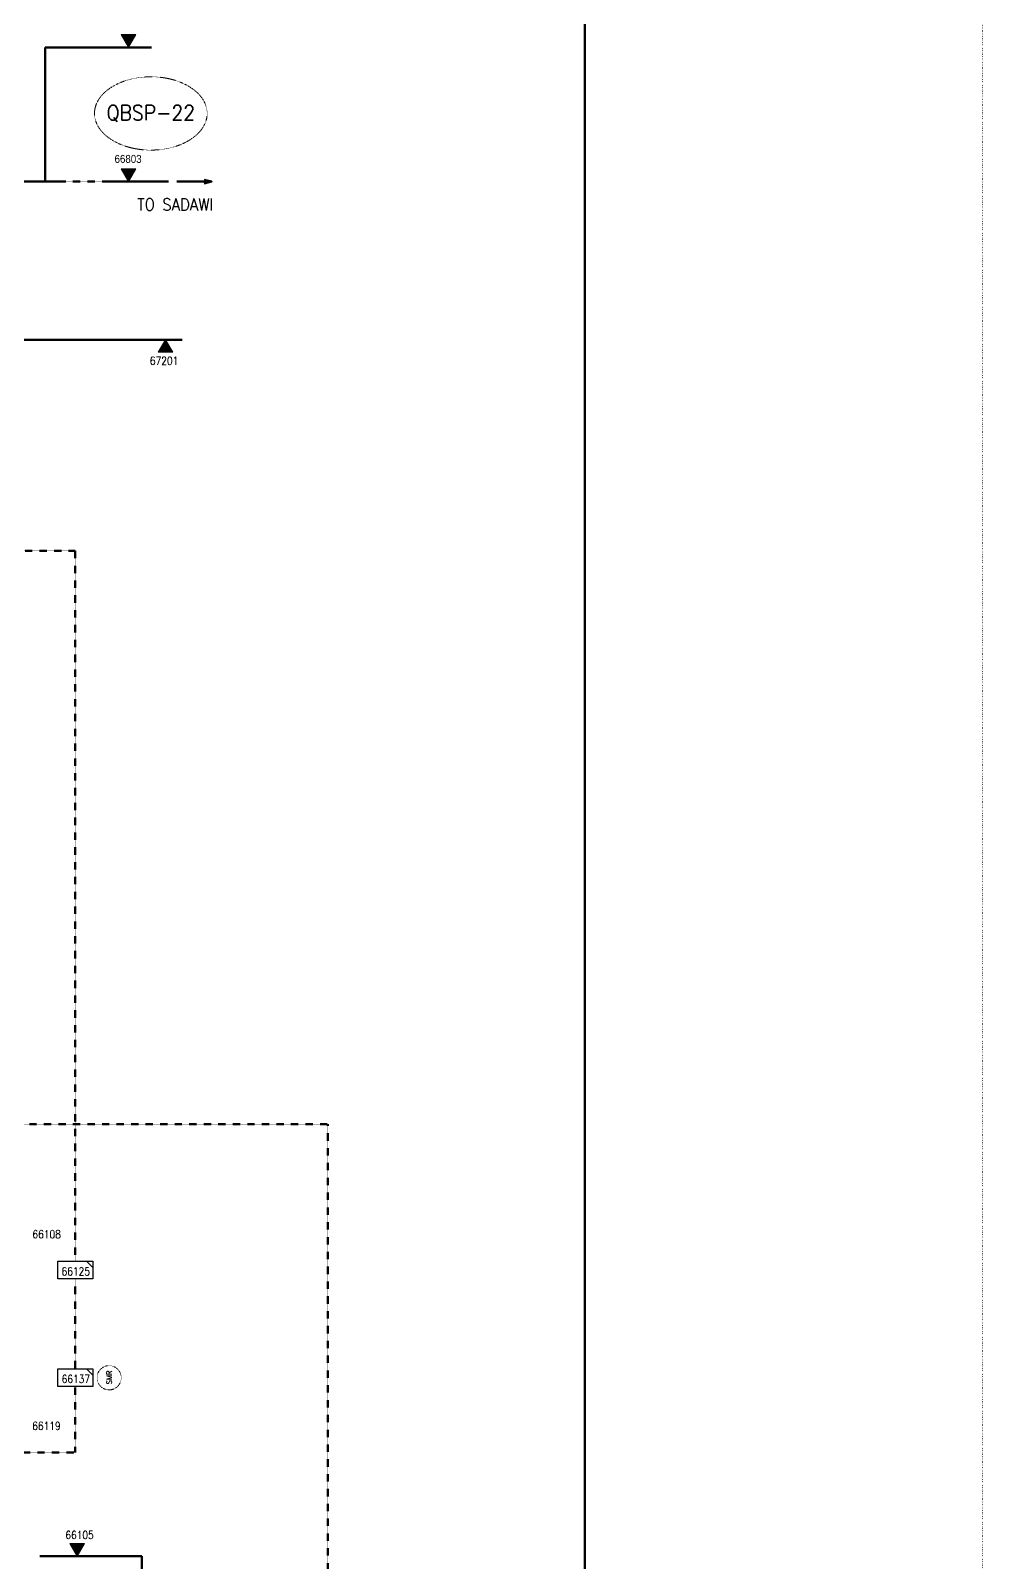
# Model space of a CAD drawing. Header units: metres. Extents: x 65984 to 144644, y -19036 to 23726.
# Drawn here: x 132901 to 133459, y 21278 to 22177 of the extents above; entities that cross this region are included whole.
import ezdxf
from ezdxf.enums import TextEntityAlignment as Align

# ---------------------------------------------------------------- set-up
doc = ezdxf.new("R2010")
doc.units = ezdxf.units.M
doc.header["$MEASUREMENT"] = 0
doc.linetypes.add('DGN Style 1', pattern=[0.6, 0, -0.6])
doc.linetypes.add('DGN Style 3', pattern=[0.013877, 0, -0.013877])
doc.layers.get('0').update_dxf_attribs({"color": 95, "lineweight": 40})
for name, color, linetype, lineweight in [('d_grid line', 7, 'DGN Style 1', 0), ('d_tf', 1, 'Continuous', 40), ('d_tf no', 6, 'Continuous', 40), ('d_ug cable', 95, 'Continuous', 40), ('d_village name', 7, 'Continuous', 40), ('fedr no', 95, 'Continuous', 40), ('O H MAIN FEEDER', 4, 'Continuous', 100)]:
    doc.layers.add(name, color=color, linetype=linetype, lineweight=lineweight)
doc.styles.add('Style-msdefault', font='msdefault.shx')
doc.styles.add('Style-STANDARD', font='STANDARD.shx')

# ---------------------------------------------------------------- blocks, each defined once
blk = doc.blocks.new('TRANS_2_1')
at = {"color": 0, "linetype": 'Continuous', "lineweight": 0, "ltscale": 500, "flags": 128}
blk.add_lwpolyline([(8668600, 4991700), (8668600, -5008300), (9500, -8300)], close=True, dxfattribs=at)
at = {"color": 0, "linetype": 'Continuous', "lineweight": 0, "ltscale": 500}
blk.add_solid([(8668600, 4991700), (8668600, -5008300), (9500, -8300)], dxfattribs=at)
blk = doc.blocks.new('TF_1_1')
at = {"layer": 'd_village name', "color": 0, "linetype": 'Continuous', "lineweight": 30, "ltscale": 500}
blk.add_line((3150, 2475), (4950, 675), dxfattribs=at)
blk.add_3dface([(-5050, 2475), (4950, 2475), (4950, -2525), (-5050, -2525)], dxfattribs=at)
blk = doc.blocks.new('*U2229')
at = {"color": 18, "linetype": 'Continuous', "lineweight": 0, "ltscale": 0.585502, "flags": 128}
blk.add_lwpolyline([(25.7, 3.7), (16.4, 12.8), (25.7, 12.8)], close=True, dxfattribs=at)
at = {"color": 18, "linetype": 'Continuous', "lineweight": 30, "ltscale": 0.545312, "xscale": 0.005131051796615936, "yscale": 0.005131051796615936, "zscale": 0.006090799397692375}
blk.add_blockref('TF_1_1', (0.3, 0.1), dxfattribs=at)
blk = doc.blocks.new('*U2398')
at = {"color": 2, "linetype": 'Continuous', "lineweight": 0, "ltscale": 0.585502, "flags": 128}
blk.add_lwpolyline([(25.7, 3.7), (16.4, 12.8), (25.7, 12.8)], close=True, dxfattribs=at)
at = {"color": 2, "linetype": 'Continuous', "lineweight": 30, "ltscale": 0.545312, "xscale": 0.005131051796615936, "yscale": 0.005131051796615936, "zscale": 0.006090799397692375}
blk.add_blockref('TF_1_1', (0.3, 0.1), dxfattribs=at)

msp = doc.modelspace()

# ---------------------------------------------------------------- linework, layer by layer
at = {"color": 30, "linetype": 'Continuous', "lineweight": 100, "ltscale": 0.426762}
for p, q in [((132909.95, 22166.94), (132972.29, 22166.94)), ((132909.95, 22166.94), (132909.95, 22088.31)), ((132349.66, 22088.31), (132920.92, 22088.31)), ((132947.55, 22088.31), (132982.21, 22088.31)), ((132862.08, 21995.53), (132990.23, 21995.53))]:
    msp.add_line(p, q, dxfattribs=at)
at = {"color": 18, "linetype": 'DGN Style 3', "lineweight": 140}
msp.add_line((132927.56, 21391.94), (132927.56, 21444.74), dxfattribs=at)
at = {"color": 18, "linetype": 'Continuous', "lineweight": 100, "ltscale": 0.426762}
for p, q in [((132906.75, 21282.12), (132966.5, 21282.12)), ((132966.5, 21282.12), (132966.5, 21257.07))]:
    msp.add_line(p, q, dxfattribs=at)
at = {"color": 30, "linetype": 'Continuous', "lineweight": 53, "ltscale": 0.426762, "flags": 128}
for points in [[(133007.45, 22088.29), (132987.18, 22088.29)], [(133003.19, 22087.23), (133007.45, 22088.29), (133003.19, 22089.36)]]:
    msp.add_lwpolyline(points, dxfattribs=at)
at = {"color": 18, "linetype": 'DGN Style 3', "lineweight": 140, "flags": 128}
msp.add_lwpolyline([(132884.81, 21342.85), (132927.56, 21342.85), (132927.56, 21381.66)], dxfattribs=at)
at = {"layer": 'd_grid line', "color": 7, "linetype": 'DGN Style 1', "lineweight": 0, "flags": 128}
msp.add_lwpolyline([(133459.31, 19332.1), (133459.31, 22713.04), (107396.84, 22713.01), (107396.84, 19332.06)], close=True, dxfattribs=at)
at = {"layer": 'd_ug cable', "color": 30, "linetype": 'DGN Style 3', "lineweight": 100}
msp.add_line((132920.92, 22088.31), (132947.55, 22088.31), dxfattribs=at)
at = {"layer": 'd_ug cable', "color": 18, "linetype": 'DGN Style 3', "lineweight": 106, "flags": 128}
msp.add_lwpolyline([(132552.38, 21871.73), (132927.56, 21871.73), (132927.56, 21455.03)], dxfattribs=at)
at = {"layer": 'd_ug cable', "color": 2, "linetype": 'DGN Style 3', "lineweight": 100, "flags": 128}
msp.add_lwpolyline([(133075.69, 20697.67), (131684.67, 20697.67), (131684.67, 21535.4), (133075.69, 21535.4)], close=True, dxfattribs=at)
at = {"layer": 'd_ug cable', "color": 1, "linetype": 'DGN Style 3', "lineweight": 13}
msp.add_circle((132947.39, 21386.71), 7.1, dxfattribs=at)
at = {"layer": 'fedr no', "color": 30, "linetype": 'DGN Style 3', "lineweight": 13}
msp.add_ellipse((132971.84, 22128.24), major_axis=(33.02, 0), ratio=0.651175, dxfattribs=at)
at = {"layer": 'O H MAIN FEEDER', "color": 5, "lineweight": 211, "ltscale": 30, "flags": 128}
msp.add_lwpolyline([(111246.02, 19990.04), (113139.15, 19990.04), (113139.15, 19807.97), (133226.21, 19808), (133226.21, 22351.15), (129774.36, 22351.15)], dxfattribs=at)

# ---------------------------------------------------------------- block references
at = {"color": 18, "linetype": 'Continuous', "lineweight": 30, "ltscale": 0.545312, "xscale": 0.4007815733022567, "yscale": 0.4007815733022567, "zscale": 0.4007815733022567}
msp.add_blockref('*U2229', (132927.56, 21449.89), dxfattribs=at)
at = {"color": 2, "linetype": 'Continuous', "lineweight": 30, "ltscale": 0.545312, "xscale": 0.4007815733022567, "yscale": 0.4007815733022567, "zscale": 0.4007815733022567}
msp.add_blockref('*U2398', (132927.56, 21386.81), dxfattribs=at)
at = {"layer": 'd_tf', "color": 30, "linetype": 'Continuous', "lineweight": 0, "ltscale": 0.426762, "xscale": 8.535245333131417e-07, "yscale": 8.535245333131417e-07, "zscale": 8.535245333131417e-07}
for p, rotation in [((132958.73, 22167.05), 90.0000000000005), ((132958.73, 22088.34), 90.0000000000005), ((132980.45, 21995.53), 270.0000000000001)]:
    msp.add_blockref('TRANS_2_1', p, dxfattribs=dict(at, rotation=rotation))
at = {"layer": 'd_tf', "color": 18, "linetype": 'Continuous', "lineweight": 0, "ltscale": 0.426762, "xscale": 8.535245333131417e-07, "yscale": 8.535245333131417e-07, "zscale": 8.535245333131417e-07, "rotation": 89.99999999999997}
msp.add_blockref('TRANS_2_1', (132928.71, 21282.1), dxfattribs=at)

# ---------------------------------------------------------------- texts
at = {"layer": 'd_tf no', "color": 30, "linetype": 'Continuous', "lineweight": 40, "width": 0.909091}
for s, style, p in [('66803', 'Style-msdefault', (132958.51, 22101.57)), ('67201', 'Style-STANDARD', (132979.6, 21983.16))]:
    msp.add_text(s, height=4.694, dxfattribs=dict(at, style=style)).set_placement(p, align=Align.MIDDLE_CENTER)
at = {"layer": 'd_tf no', "color": 30, "linetype": 'Continuous', "lineweight": 30, "style": 'Style-STANDARD'}
msp.add_text('TO SADAWI', height=6.981, dxfattribs=at).set_placement((132986.09, 22074.84), align=Align.MIDDLE_CENTER)
at = {"layer": 'd_tf no', "color": 18, "linetype": 'Continuous', "lineweight": 40, "style": 'Style-STANDARD', "width": 0.909091}
for s, p in [('66108', (132910.77, 21470.9)), ('66125', (132927.83, 21449.09)), ('66119', (132910.64, 21358.46)), ('66105', (132930.08, 21294.5))]:
    msp.add_text(s, height=4.694, dxfattribs=at).set_placement(p, align=Align.MIDDLE_CENTER)
at = {"layer": 'd_tf no', "color": 2, "linetype": 'Continuous', "lineweight": 40, "style": 'Style-STANDARD', "width": 0.909091}
msp.add_text('66137', height=4.694, dxfattribs=at).set_placement((132927.9, 21386), align=Align.MIDDLE_CENTER)
at = {"layer": 'd_tf no', "color": 2, "linetype": 'Continuous', "lineweight": 40, "insert": (132947.46, 21386.88), "char_height": 3.1504, "attachment_point": 5, "rotation": 90, "line_spacing_factor": 1.2, "style": 'Style-STANDARD'}
msp.add_mtext('\\H1x;\\W0.909091;SMR\\P', dxfattribs=at)
at = {"layer": 'fedr no', "color": 30, "linetype": 'Continuous', "lineweight": 40, "insert": (132971.84, 22128.24), "char_height": 8.852, "attachment_point": 5, "style": 'Style-STANDARD'}
msp.add_mtext('QBSP-22', dxfattribs=at)

doc.saveas('drawing.dxf')
